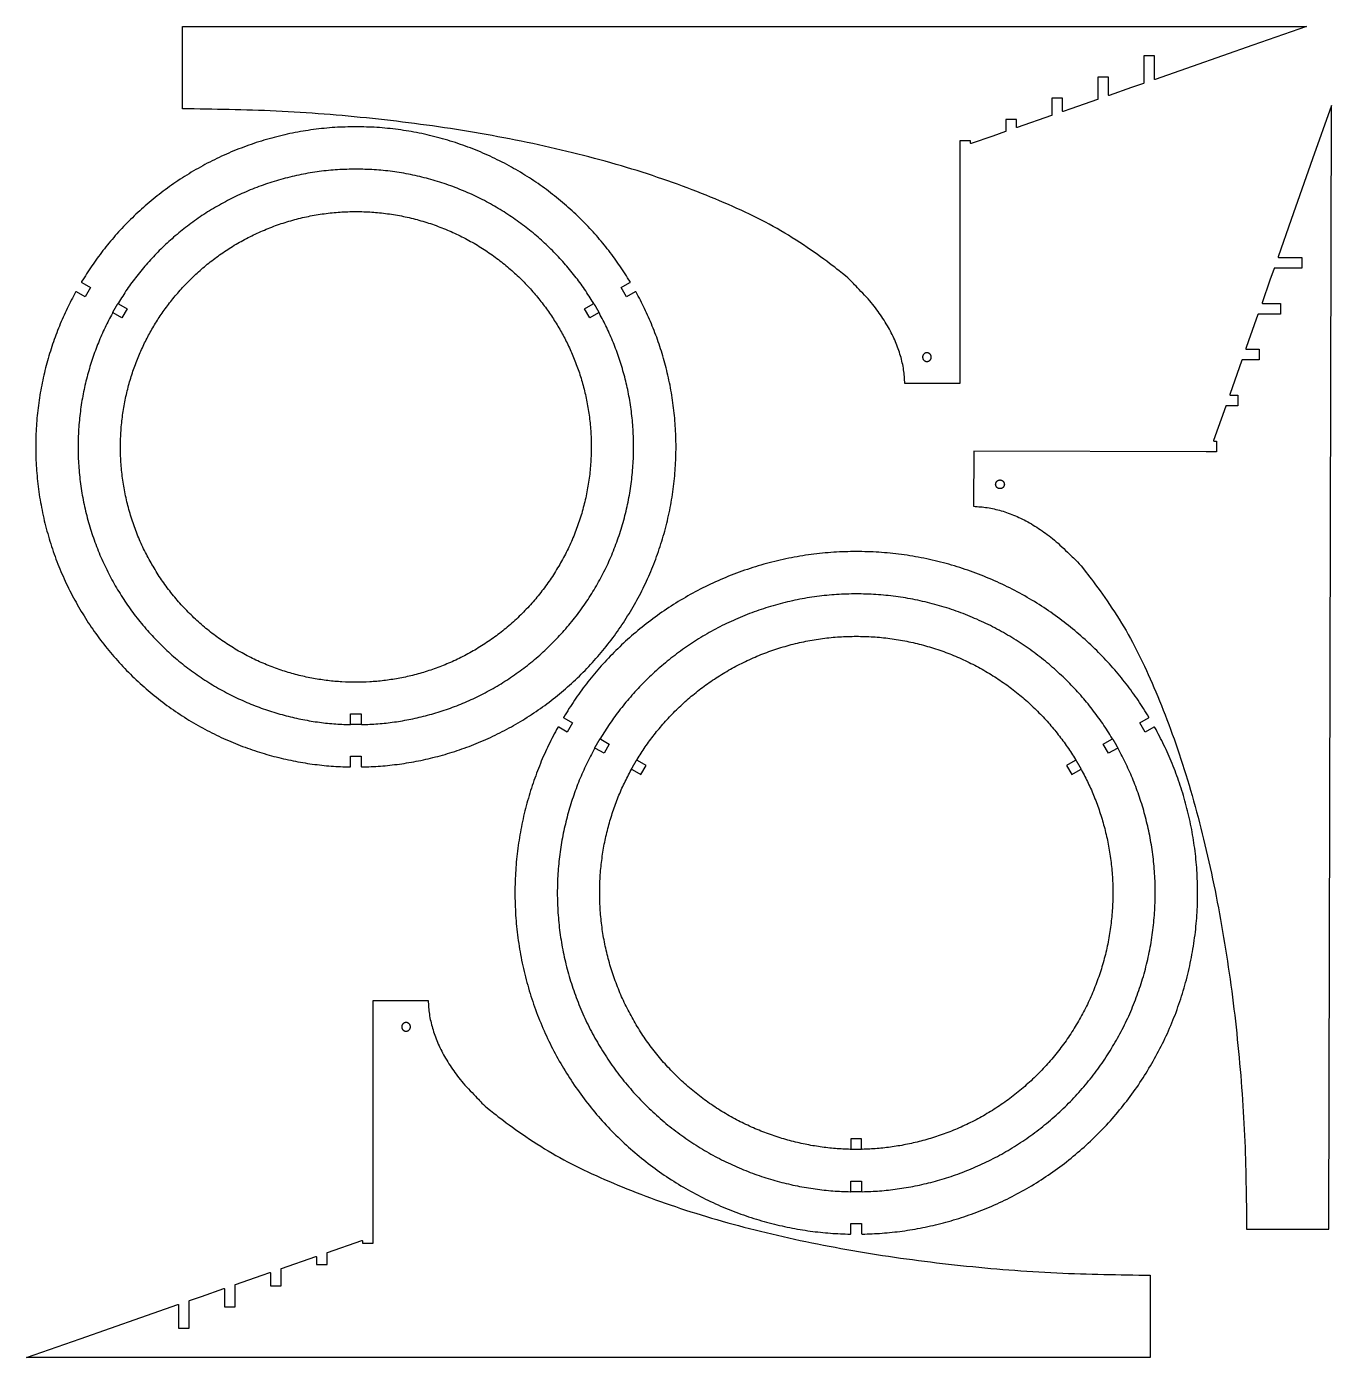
# Model space of a CAD drawing. Header units: inches. Extents: x 1.4 to 56.9, y 1.4 to 58.
import ezdxf

# ---------------------------------------------------------------- set-up
doc = ezdxf.new("R2010")
doc.units = ezdxf.units.IN
doc.header["$MEASUREMENT"] = 0
doc.layers.add('Default', color=18, linetype='Continuous', true_color=0x000000)

msp = doc.modelspace()

# ---------------------------------------------------------------- linework, layer by layer
at = {"layer": 'Default'}
for p, q in [((53.076, 43.837, 4.178), (52.563, 42.378, 4.178)), ((52.389, 41.885, 4.178), (51.876, 40.426, 4.178))]:
    msp.add_line(p, q, dxfattribs=at)
for points in [[(8.034, 54.531), (8.034, 55.432), (8.034, 56.333), (8.034, 57.234), (8.034, 58.027), (55.82, 58.027), (53.55, 57.234), (50.969, 56.333), (49.385, 55.78)], [(49.359, 55.799), (49.359, 56.333), (49.359, 56.782), (48.904, 56.782), (48.904, 56.333), (48.904, 55.627)], [(47.405, 55.117), (47.405, 55.432), (47.405, 55.879), (46.951, 55.879), (46.951, 55.432), (46.951, 54.944)], [(48.891, 55.608), (48.387, 55.432), (47.432, 55.098)], [(45.451, 54.435), (45.451, 54.531), (45.451, 54.978), (44.996, 54.978), (44.996, 54.531), (44.996, 54.262)], [(46.937, 54.926), (45.806, 54.531), (45.477, 54.416)], [(53.281, 6.888), (54.182, 6.886), (55.083, 6.884), (55.984, 6.882), (56.777, 6.88), (56.884, 54.666), (56.086, 52.397), (55.179, 49.818), (54.623, 48.236)], [(43.497, 53.752), (43.497, 54.076), (43.042, 54.076), (43.042, 53.58)], [(44.983, 54.243), (43.523, 53.734)], [(42.487, 53.372), (41.569, 53.051)], [(43.029, 53.561), (42.487, 53.372)], [(41.542, 53.07), (41.542, 53.175), (41.088, 53.175), (41.088, 52.883), (41.088, 52.728), (41.088, 42.85), (38.747, 42.85)], [(54.641, 48.209), (55.175, 48.208), (55.625, 48.207), (55.624, 47.753), (55.174, 47.754), (54.468, 47.755)], [(54.449, 47.742), (54.272, 47.239), (53.936, 46.284)], [(5.31, 46.238), (5.677, 46.026), (5.452, 45.636), (5.085, 45.848)], [(25.713, 45.848), (25.346, 45.636), (25.121, 46.026), (25.488, 46.238)], [(53.955, 46.257), (54.27, 46.256), (54.717, 46.255), (54.716, 45.801), (54.269, 45.802), (53.781, 45.803)], [(53.762, 45.79), (53.365, 44.66), (53.249, 44.331)], [(53.268, 44.304), (53.364, 44.304), (53.811, 44.303), (53.81, 43.849), (53.363, 43.85), (53.095, 43.85)], [(52.582, 42.352), (52.906, 42.351), (52.905, 41.897), (52.408, 41.898)], [(51.895, 40.399), (52, 40.399), (51.999, 39.945), (51.707, 39.945), (51.552, 39.946), (41.674, 39.968), (41.669, 37.626)], [(15.174, 28.373), (15.174, 28.797), (15.624, 28.797), (15.624, 28.373)], [(24.249, 28.624), (24.614, 28.413), (24.389, 28.023), (24.024, 28.234)], [(49.335, 28.234), (48.97, 28.023), (48.745, 28.413), (49.11, 28.624)], [(27.146, 26.431), (27.513, 26.219), (27.738, 26.61), (27.371, 26.821)], [(45.988, 26.821), (45.621, 26.61), (45.847, 26.219), (46.213, 26.431)], [(15.676, 6.387), (15.676, 6.282), (16.13, 6.282), (16.13, 6.574), (16.13, 6.729), (16.13, 16.607), (18.472, 16.607)], [(36.905, 10.308), (36.905, 10.732), (36.454, 10.732), (36.454, 10.308)], [(36.454, 6.704), (36.454, 7.125), (36.905, 7.125), (36.905, 6.704)], [(14.19, 5.897), (15.649, 6.406)], [(12.236, 5.215), (13.695, 5.724)], [(13.722, 5.705), (13.722, 5.381), (14.176, 5.381), (14.176, 5.878)], [(11.768, 5.023), (11.768, 4.927), (11.768, 4.48), (12.222, 4.48), (12.222, 4.927), (12.222, 5.196)], [(49.184, 4.927), (49.184, 4.026), (49.184, 3.125), (49.184, 2.224), (49.184, 1.431), (1.398, 1.431), (3.669, 2.224), (6.25, 3.125), (7.833, 3.678)], [(10.281, 4.532), (11.412, 4.927), (11.741, 5.042)], [(8.328, 3.85), (8.831, 4.026), (9.787, 4.36)], [(9.814, 4.341), (9.814, 4.026), (9.814, 3.579), (10.268, 3.579), (10.268, 4.026), (10.268, 4.513)], [(7.86, 3.659), (7.86, 3.125), (7.86, 2.675), (8.314, 2.675), (8.314, 3.125), (8.314, 3.831)]]:
    msp.add_lwpolyline(points, dxfattribs=at)
at = {"layer": 'Default', "extrusion": (-0.0001386, 8.00205e-05, 1)}
for points in [[(3.749, 47.139), (4.116, 46.927), (3.891, 46.537), (3.524, 46.749)], [(25.81, 27.723), (26.177, 27.511), (25.952, 27.121), (25.585, 27.332)]]:
    msp.add_lwpolyline(points, dxfattribs=at)
at = {"layer": 'Default', "extrusion": (0.0001386, 8.00205e-05, 1)}
for points in [[(27.274, 46.749), (26.907, 46.537), (26.682, 46.927), (27.049, 47.139)], [(47.774, 27.332), (47.407, 27.121), (47.182, 27.511), (47.549, 27.723)]]:
    msp.add_lwpolyline(points, dxfattribs=at)
at = {"layer": 'Default', "extrusion": (1.35733e-18, -0.000160041, 1)}
msp.add_lwpolyline([(15.174, 26.571), (15.174, 26.994), (15.624, 26.994), (15.624, 26.571)], dxfattribs=at)
at = {"layer": 'Default', "extrusion": (0, -0.000160041, 1)}
msp.add_lwpolyline([(36.454, 8.506), (36.454, 8.93), (36.905, 8.93), (36.905, 8.506)], dxfattribs=at)
at = {"layer": 'Default', "extrusion": (0, 0, -1)}
for centre, radius, start, end in [((-48.884, 55.627, -4.178), 0.02, 180, 250.7543), ((-49.379, 55.799, -4.178), 0.02, 250.7543, 0), ((-46.931, 54.944, -4.178), 0.02, 180, 250.7543), ((-47.425, 55.117, -4.178), 0.02, 250.7543, 0), ((-45.471, 54.435, -4.178), 0.02, 250.7543, 0), ((-44.976, 54.262, -4.178), 0.02, 180, 250.7543), ((-43.022, 53.58, -4.178), 0.02, 180, 250.7543), ((-43.517, 53.752, -4.178), 0.02, 250.7543, 0), ((-41.562, 53.07, -4.178), 0.02, 250.7543, 360), ((-27.386, 26.847), 0.03, 300, 31.3441), ((-45.973, 26.847), 0.03, 148.6559, 240), ((-27.131, 26.405), 0.03, 28.6559, 120), ((-46.228, 26.405), 0.03, 60, 151.3441), ((-36.424, 10.308), 0.03, 180, 271.3441), ((-36.935, 10.308), 0.03, 268.6559, 0), ((-15.656, 6.387, -4.178), 0.02, 70.7543, 180), ((-13.702, 5.705, -4.178), 0.02, 70.7543, 180), ((-14.196, 5.878, -4.178), 0.02, 0, 70.7543), ((-12.242, 5.196, -4.178), 0.02, 0, 70.7543), ((-10.288, 4.513, -4.178), 0.02, 360, 70.7543), ((-11.748, 5.023, -4.178), 0.02, 70.7543, 180), ((-9.794, 4.341, -4.178), 0.02, 70.7543, 180), ((-7.84, 3.659, -4.178), 0.02, 70.7543, 180), ((-8.334, 3.831, -4.178), 0.02, 0, 70.7543)]:
    msp.add_arc(centre, radius, start, end, dxfattribs=at)
at = {"layer": 'Default'}
for centre, radius, start, end in [((54.641, 48.229, 4.178), 0.02, 160.6263, 269.872), ((54.468, 47.735, 4.178), 0.02, 89.872, 160.6263), ((53.955, 46.277, 4.178), 0.02, 160.6263, 269.872), ((53.781, 45.783, 4.178), 0.02, 89.872, 160.6263), ((53.268, 44.324, 4.178), 0.02, 160.6263, 269.872), ((53.095, 43.83, 4.178), 0.02, 89.872, 160.6263), ((52.408, 41.878, 4.178), 0.02, 89.872, 160.6263), ((52.582, 42.372, 4.178), 0.02, 160.6263, 269.872), ((51.895, 40.419, 4.178), 0.02, 160.6263, 269.872), ((24.264, 28.65), 0.03, 148.9903, 240), ((49.095, 28.65), 0.03, 300, 31.0097), ((24.009, 28.208), 0.03, 60, 151.0097), ((49.35, 28.208), 0.03, 28.9903, 120), ((36.424, 6.704), 0.03, 268.9903, 360), ((36.935, 6.704), 0.03, 180, 271.0097)]:
    msp.add_arc(centre, radius, start, end, dxfattribs=at)
at = {"layer": 'Default', "extrusion": (-0.000138269, 8.01871e-05, 1)}
msp.add_arc((3.764, 47.165, 0.003), 0.03, 148.9233, 240, dxfattribs=at)
at = {"layer": 'Default', "extrusion": (0.000138086, 8.02343e-05, 1)}
msp.add_arc((27.034, 47.165, 0.008), 0.03, 300, 31.0767, dxfattribs=at)
at = {"layer": 'Default', "extrusion": (-0.000138506, 7.9389e-05, 1)}
msp.add_arc((3.509, 46.723, 0.003), 0.03, 60, 151.0767, dxfattribs=at)
at = {"layer": 'Default', "extrusion": (0.000138604, 7.97415e-05, 1)}
msp.add_arc((27.289, 46.723, 0.008), 0.03, 28.9233, 120, dxfattribs=at)
at = {"layer": 'Default', "extrusion": (3.13511e-06, 5.46e-06, 1)}
msp.add_arc((5.07, 45.822, 0), 0.03, 60, 151.2413, dxfattribs=at)
at = {"layer": 'Default', "extrusion": (-3.17093e-06, -5.44765e-06, 1)}
msp.add_arc((5.325, 46.264, 0), 0.03, 148.7587, 240, dxfattribs=at)
at = {"layer": 'Default', "extrusion": (3.184e-06, -5.451e-06, 1)}
msp.add_arc((25.473, 46.264, 0), 0.03, 300, 31.2413, dxfattribs=at)
at = {"layer": 'Default', "extrusion": (-3.13167e-06, 5.47233e-06, 1)}
msp.add_arc((25.728, 45.822, 0), 0.03, 28.7587, 120, dxfattribs=at)
at = {"layer": 'Default', "extrusion": (6.3115e-06, -3.06949e-08, 1)}
msp.add_arc((15.144, 28.373, 0), 0.03, 268.7587, 360, dxfattribs=at)
at = {"layer": 'Default', "extrusion": (-6.29521e-06, -1.40451e-08, 1)}
msp.add_arc((15.654, 28.373, 0), 0.03, 180, 271.2413, dxfattribs=at)
at = {"layer": 'Default', "extrusion": (-0.000137871, 8.02927e-05, 1)}
msp.add_arc((25.825, 27.749, -0.001), 0.03, 148.8469, 240, dxfattribs=at)
at = {"layer": 'Default', "extrusion": (0.00013776, 8.03211e-05, 1)}
msp.add_arc((47.534, 27.749, 0.009), 0.03, 300, 31.1531, dxfattribs=at)
at = {"layer": 'Default', "extrusion": (-0.000138601, 7.97213e-05, 1)}
msp.add_arc((25.57, 27.306, -0.001), 0.03, 60, 151.1531, dxfattribs=at)
at = {"layer": 'Default', "extrusion": (0.000138438, 7.9137e-05, 1)}
msp.add_arc((47.789, 27.306, 0.009), 0.03, 28.8469, 120, dxfattribs=at)
at = {"layer": 'Default', "extrusion": (-8.38841e-07, -0.000159299, 1)}
msp.add_arc((15.144, 26.571, -0.004), 0.03, 268.9233, 360, dxfattribs=at)
at = {"layer": 'Default', "extrusion": (4.51372e-07, -0.000159694, 1)}
msp.add_arc((15.654, 26.571, -0.004), 0.03, 180, 271.0767, dxfattribs=at)
at = {"layer": 'Default', "extrusion": (-3.58963e-07, -0.000159792, 1)}
msp.add_arc((36.424, 8.506, -0.001), 0.03, 268.8469, 360, dxfattribs=at)
at = {"layer": 'Default', "extrusion": (1.70866e-07, -0.000159984, 1)}
msp.add_arc((36.935, 8.506, -0.001), 0.03, 180, 271.1531, dxfattribs=at)
at = {"layer": 'Default'}
for points, weights in [([(38.747, 42.85, 4.178), (38.412, 54.531, 4.178), (8.034, 54.531, 4.178)], [0.987756900865, 0.703875559412, 0.992237379627]), ([(41.669, 37.626, 4.178), (53.348, 37.265, 4.178), (53.281, 6.888, 4.178)], [0.987756900865, 0.703875559412, 0.992237379627]), ([(36.68, 35.703), (28.469, 35.703), (24.239, 28.665)], [0.868347502413, 0.808163015876, 0.992817318172]), ([(49.121, 28.665), (44.891, 35.703), (36.68, 35.703)], [0.992817318172, 0.808163015876, 0.868347502413]), ([(27.361, 26.863), (30.549, 32.099), (36.68, 32.099)], [0.990488862618, 0.808544072834, 0.868347502413]), ([(36.68, 32.099), (42.81, 32.099), (45.999, 26.863)], [0.868347502413, 0.808544072834, 0.990488862618]), ([(23.983, 28.222), (20.003, 21.04), (24.109, 13.929)], [0.992817318172, 0.808163015876, 0.868347502413]), ([(49.251, 13.929), (53.356, 21.04), (49.376, 28.222)], [0.868347502413, 0.808163015876, 0.992817318172]), ([(27.23, 15.731), (24.165, 21.04), (27.105, 26.42)], [0.868347502413, 0.808544072834, 0.990488862618]), ([(46.255, 26.42), (49.194, 21.04), (46.129, 15.731)], [0.990488862618, 0.808544072834, 0.868347502413]), ([(18.472, 16.607, 4.178), (18.806, 4.927, 4.178), (49.184, 4.927, 4.178)], [0.987756900865, 0.703875559412, 0.992237379627]), ([(36.424, 10.279), (30.295, 10.422), (27.23, 15.731)], [0.990488862618, 0.808544072834, 0.868347502413]), ([(46.129, 15.731), (43.064, 10.422), (36.936, 10.279)], [0.868347502413, 0.808544072834, 0.990488862618]), ([(24.109, 13.929), (28.214, 6.818), (36.424, 6.674)], [0.868347502413, 0.808163015876, 0.992817318172]), ([(36.935, 6.674), (45.145, 6.818), (49.251, 13.929)], [0.992817318172, 0.808163015876, 0.868347502413])]:
    msp.add_rational_spline(points, weights, degree=2, dxfattribs=at)
at = {"layer": 'Default', "extrusion": (-3.68531e-06, -9.54869e-07, 1)}
msp.add_rational_spline([(15.399, 53.767, 0), (7.708, 53.767, 0), (3.739, 47.181, 0)], [0.868347502413, 0.808239392663, 0.992349043455], degree=2, dxfattribs=at)
at = {"layer": 'Default', "extrusion": (3.68531e-06, -9.54869e-07, 1)}
msp.add_rational_spline([(27.06, 47.181, 0), (23.09, 53.767, 0), (15.399, 53.767, 0)], [0.992349043455, 0.808239392663, 0.868347502413], degree=2, dxfattribs=at)
at = {"layer": 'Default', "extrusion": (-8.50871e-06, -2.19317e-06, 1)}
msp.add_rational_spline([(15.399, 51.965, 0), (8.749, 51.965, 0), (5.3, 46.279, 0)], [0.868347502413, 0.808427044108, 0.991201880207], degree=2, dxfattribs=at)
at = {"layer": 'Default', "extrusion": (8.50871e-06, -2.19317e-06, 1)}
msp.add_rational_spline([(25.499, 46.279, 0), (22.05, 51.965, 0), (15.399, 51.965, 0)], [0.991201880207, 0.808427044108, 0.868347502413], degree=2, dxfattribs=at)
at = {"layer": 'Default'}
for points, weights, knots in [([(6.73, 35.148), (3.84, 40.153), (6.73, 45.158), (9.62, 50.163), (15.399, 50.163)], [0.868347502413, 0.807007203691, 1, 0.807007203691, 0.868347502413], [-1224.561555, -1224.561555, -1224.561555, -879.89758, -879.89758, -535.233605, -535.233605, -535.233605]), ([(15.399, 50.163), (21.179, 50.163), (24.068, 45.158), (26.958, 40.153), (24.068, 35.148)], [0.868347502413, 0.807007203691, 1, 0.807007203691, 0.868347502413], [-535.233605, -535.233605, -535.233605, -190.56963, -190.56963, 154.094345, 154.094345, 154.094345]), ([(5.058, 45.863, 0), (5.113, 45.962, 0), (5.169, 46.059, 0), (5.225, 46.157, 0), (5.284, 46.253, 0)], [0.992237379627, 0.996065846095, 1, 0.996065846095, 0.992237379627], [508.40365, 508.40365, 508.40365, 515.66782, 515.66782, 522.93199, 522.93199, 522.93199]), ([(25.515, 46.253, 0), (25.573, 46.157, 0), (25.629, 46.059, 0), (25.685, 45.962, 0), (25.74, 45.863, 0)], [0.992237379627, 0.996065846095, 1, 0.996065846095, 0.992237379627], [1221.102019, 1221.102019, 1221.102019, 1228.36619, 1228.36619, 1235.63036, 1235.63036, 1235.63036]), ([(39.869, 43.971, 4.178), (39.869, 44.156, 4.178), (39.685, 44.156, 4.178), (39.5, 44.156, 4.178), (39.5, 43.971, 4.178)], [1, 0.707106781187, 1, 0.707106781187, 1], [0, 0, 0, 7.853982, 7.853982, 15.707963, 15.707963, 15.707963]), ([(39.5, 43.971, 4.178), (39.5, 43.786, 4.178), (39.685, 43.786, 4.178), (39.869, 43.786, 4.178), (39.869, 43.971, 4.178)], [1, 0.707106781187, 1, 0.707106781187, 1], [15.707963, 15.707963, 15.707963, 23.561945, 23.561945, 31.415927, 31.415927, 31.415927]), ([(42.791, 38.377, 4.178), (42.607, 38.377, 4.178), (42.607, 38.562, 4.178), (42.608, 38.747, 4.178), (42.792, 38.746, 4.178)], [1, 0.707106781187, 1, 0.707106781187, 1], [15.707963, 15.707963, 15.707963, 23.561945, 23.561945, 31.415927, 31.415927, 31.415927]), ([(42.792, 38.746, 4.178), (42.977, 38.746, 4.178), (42.976, 38.561, 4.178), (42.976, 38.377, 4.178), (42.791, 38.377, 4.178)], [1, 0.707106781187, 1, 0.707106781187, 1], [0, 0, 0, 7.853982, 7.853982, 15.707963, 15.707963, 15.707963]), ([(24.068, 35.148), (21.179, 30.142), (15.399, 30.142), (9.62, 30.142), (6.73, 35.148)], [0.868347502413, 0.807007203691, 1, 0.807007203691, 0.868347502413], [154.094345, 154.094345, 154.094345, 498.75832, 498.75832, 843.422295, 843.422295, 843.422295]), ([(15.624, 28.342, 0), (15.512, 28.34, 0), (15.399, 28.34, 0), (15.286, 28.34, 0), (15.174, 28.342, 0)], [0.992237379627, 0.996065846095, 1, 0.996065846095, 0.992237379627], [-204.29472, -204.29472, -204.29472, -197.03055, -197.03055, -189.766379, -189.766379, -189.766379]), ([(25.558, 27.348), (25.613, 27.446), (25.669, 27.544), (25.726, 27.641), (25.784, 27.738)], [0.992778661711, 0.996343687529, 1, 0.996343687529, 0.992778661711], [-981.431506, -981.431506, -981.431506, -974.201895, -974.201895, -966.972284, -966.972284, -966.972284]), ([(47.576, 27.738), (47.634, 27.641), (47.69, 27.544), (47.746, 27.446), (47.801, 27.348)], [0.992778661711, 0.996343687529, 1, 0.996343687529, 0.992778661711], [-218.223821, -218.223821, -218.223821, -210.99421, -210.99421, -203.764599, -203.764599, -203.764599]), ([(27.119, 26.447), (27.174, 26.545), (27.23, 26.643), (27.286, 26.74), (27.345, 26.837)], [0.991608387881, 0.995742301077, 1, 0.995742301077, 0.991608387881], [-852.560365, -852.560365, -852.560365, -845.255943, -845.255943, -837.951521, -837.951521, -837.951521]), ([(46.015, 26.837), (46.073, 26.74), (46.129, 26.643), (46.186, 26.545), (46.24, 26.447)], [0.991608387881, 0.995742301077, 1, 0.995742301077, 0.991608387881], [-190.371311, -190.371311, -190.371311, -183.066889, -183.066889, -175.762467, -175.762467, -175.762467]), ([(17.719, 15.487, 4.178), (17.719, 15.671, 4.178), (17.534, 15.671, 4.178), (17.349, 15.671, 4.178), (17.349, 15.487, 4.178)], [1, 0.707106781187, 1, 0.707106781187, 1], [15.707963, 15.707963, 15.707963, 23.561945, 23.561945, 31.415927, 31.415927, 31.415927]), ([(17.349, 15.487, 4.178), (17.349, 15.302, 4.178), (17.534, 15.302, 4.178), (17.719, 15.302, 4.178), (17.719, 15.487, 4.178)], [1, 0.707106781187, 1, 0.707106781187, 1], [0, 0, 0, 7.853982, 7.853982, 15.707963, 15.707963, 15.707963]), ([(36.905, 10.278), (36.792, 10.276), (36.68, 10.276), (36.567, 10.276), (36.454, 10.278)], [0.991608387881, 0.995742301077, 1, 0.995742301077, 0.991608387881], [471.817743, 471.817743, 471.817743, 479.122165, 479.122165, 486.426587, 486.426587, 486.426587]), ([(36.905, 8.475), (36.792, 8.473), (36.68, 8.473), (36.567, 8.473), (36.454, 8.475)], [0.992778661711, 0.996343687529, 1, 0.996343687529, 0.992778661711], [544.983863, 544.983863, 544.983863, 552.213475, 552.213475, 559.443086, 559.443086, 559.443086])]:
    msp.add_rational_spline(points, weights, degree=2, knots=knots, dxfattribs=at)
at = {"layer": 'Default', "extrusion": (-1.01571e-06, 3.669e-06, 1)}
msp.add_rational_spline([(3.483, 46.737, 0), (-0.237, 40.006, 0), (3.609, 33.346, 0)], [0.992349043455, 0.808239392663, 0.868347502413], degree=2, dxfattribs=at)
at = {"layer": 'Default', "extrusion": (-1.01571e-06, -3.669e-06, -1)}
msp.add_rational_spline([(27.19, 33.346, 0), (31.035, 40.006, 0), (27.316, 46.737, 0)], [0.868347502413, 0.808239392663, 0.992349043455], degree=2, dxfattribs=at)
at = {"layer": 'Default', "extrusion": (-2.35502e-06, 8.46535e-06, 1)}
msp.add_rational_spline([(5.044, 45.836, 0), (1.844, 40.006, 0), (5.169, 34.247, 0)], [0.991201880207, 0.808427044108, 0.868347502413], degree=2, dxfattribs=at)
at = {"layer": 'Default', "extrusion": (-2.35502e-06, -8.46535e-06, -1)}
msp.add_rational_spline([(25.629, 34.247, 0), (28.954, 40.006, 0), (25.755, 45.836, 0)], [0.868347502413, 0.808427044108, 0.991201880207], degree=2, dxfattribs=at)
at = {"layer": 'Default', "extrusion": (-6.15369e-06, 6.27218e-06, -1)}
msp.add_rational_spline([(5.169, 34.247, 0), (8.494, 28.487, 0), (15.143, 28.343, 0)], [0.868347502413, 0.808427044108, 0.991201880207], degree=2, dxfattribs=at)
at = {"layer": 'Default', "extrusion": (6.15369e-06, 6.27218e-06, -1)}
msp.add_rational_spline([(15.655, 28.343, 0), (22.304, 28.487, 0), (25.629, 34.247, 0)], [0.991201880207, 0.808427044108, 0.868347502413], degree=2, dxfattribs=at)
at = {"layer": 'Default', "extrusion": (-3.94944e-06, -1.02084e-06, 1)}
msp.add_rational_spline([(36.68, 33.901, 0), (29.509, 33.901, 0), (25.8, 27.764, 0)], [0.868347502413, 0.80832657882, 0.991815459191], degree=2, dxfattribs=at)
at = {"layer": 'Default', "extrusion": (3.94944e-06, -1.02084e-06, 1)}
msp.add_rational_spline([(47.56, 27.764, 0), (43.85, 33.901, 0), (36.68, 33.901, 0)], [0.991815459191, 0.80832657882, 0.868347502413], degree=2, dxfattribs=at)
at = {"layer": 'Default', "extrusion": (-2.66959e-06, 2.71413e-06, -1)}
msp.add_rational_spline([(3.609, 33.346, 0), (7.454, 26.685, 0), (15.143, 26.541, 0)], [0.868347502413, 0.808239392663, 0.992349043455], degree=2, dxfattribs=at)
at = {"layer": 'Default', "extrusion": (2.66959e-06, 2.71413e-06, -1)}
msp.add_rational_spline([(15.655, 26.541, 0), (23.344, 26.685, 0), (27.19, 33.346, 0)], [0.992349043455, 0.808239392663, 0.868347502413], degree=2, dxfattribs=at)
at = {"layer": 'Default', "extrusion": (-1.09065e-06, 3.93073e-06, 1)}
msp.add_rational_spline([(25.544, 27.321, 0), (22.084, 21.04, 0), (25.669, 14.83, 0)], [0.991815459191, 0.80832657882, 0.868347502413], degree=2, dxfattribs=at)
at = {"layer": 'Default', "extrusion": (-1.09065e-06, -3.93073e-06, -1)}
msp.add_rational_spline([(47.69, 14.83, 0), (51.275, 21.04, 0), (47.816, 27.321, 0)], [0.868347502413, 0.80832657882, 0.991815459191], degree=2, dxfattribs=at)
at = {"layer": 'Default', "extrusion": (-2.85879e-06, 2.9099e-06, -1)}
msp.add_rational_spline([(25.669, 14.83, 0), (29.255, 8.62, 0), (36.424, 8.476, 0)], [0.868347502413, 0.80832657882, 0.991815459191], degree=2, dxfattribs=at)
at = {"layer": 'Default', "extrusion": (2.85879e-06, 2.9099e-06, -1)}
msp.add_rational_spline([(36.935, 8.476, 0), (44.105, 8.62, 0), (47.69, 14.83, 0)], [0.991815459191, 0.80832657882, 0.868347502413], degree=2, dxfattribs=at)

doc.saveas('drawing.dxf')
